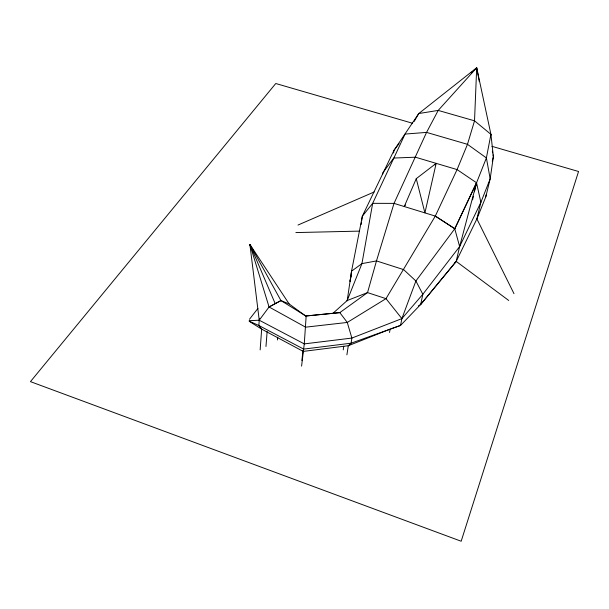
<?xml version="1.0" encoding="UTF-8"?>
<svg xmlns="http://www.w3.org/2000/svg" width="609" height="609" viewBox="0 0 609 609"><rect width="100%" height="100%" fill="white"/><g stroke="black" fill="none" stroke-linecap="round" stroke-linejoin="round"><path stroke-width="0.91" d="M260.15 349.878L261.664 329.126L258.863 325.503L249.119 321.11M265.973 346.491L267.145 331.486M277.476 339.989L277.727 337.188M301.874 360.52L303.008 350.396M301.584 366.131L304.272 343.895L306.152 316.178L280.947 300.58L249.896 244.43L259.236 320.205L258.863 325.503L303.685 349.109L351.081 343.194L400.555 325.427L420.705 304.439L456.202 261.406L476.893 218.913L485.792 196.836L490.169 178.848L493.381 156.688L490.93 134.345L476.695 67.759L418.764 113.54L394.015 150.286L362.347 216.157L351.545 271.165L347.153 300.884M485.792 196.836L486.051 194.971M361.107 224.561L361.381 222.696M361.655 220.823L362.347 216.157L372.67 203.337L405.061 134.071L426.559 132.397L467.476 144.325L486.393 157.921L490.169 178.848L480.882 202.333L459.635 246.546L422.836 294.276L401.887 318.614L351.873 338.071L304.272 343.895L259.236 320.205L249.218 320.699M343.217 349.886L343.758 346.232M346.894 354.864L348.287 345.729L351.081 343.194L351.873 338.071L347.282 322.443L339.814 312.623L305.665 316.018L289.138 303.937L280.947 300.58L269.064 306.974L259.236 320.205L259.685 318.416M382.574 174.555L382.863 172.705L393.711 158.051L415.429 157.198L457.077 169.576L476.55 182.791L486.393 157.921L490.93 134.345L474.525 120.818L438.206 110.412L418.764 113.54L414.15 121.457M393.574 152.988L394.015 150.286L399.108 143.61M389.524 332.461L390.148 329.134L348.287 345.729L303.236 351.401L261.664 329.126L249.88 321.735M476.482 182.769L454.801 228.725L415.894 280.993L401.887 318.614L400.555 325.427L391.016 328.822M351.18 275.801L350.053 281.388L351.545 271.165L361.936 263.628L376.476 260.911L403.622 269.604L415.894 280.993L422.836 294.276L420.705 304.439L418.353 305.954M513.996 293.675L476.893 218.913L480.882 202.333L476.542 182.791L454.801 228.74L435.298 216.088L394.023 203.383L372.67 203.337L361.936 263.628L347.176 300.541L333.108 313.178M436.166 163.364L424.915 212.891L416.259 178.658L436.166 163.364L435.047 164.879M476.55 182.814L459.635 246.546L456.194 261.406L420.705 304.439M472.569 199.821L473.406 196.243M474.449 191.766L476.337 183.712M490.496 136.188L490.93 134.345M492.293 161.179L493.381 156.688L493.031 154.831M416.259 178.658L404.277 206.542L405.396 205.027M289.138 303.937L249.896 244.43L269.064 306.974L305.611 327.17L347.282 322.443L385.999 298.646L435.298 216.088L457.077 169.576L467.476 144.325L474.525 120.818L476.695 67.759L473.931 70.347M249.439 319.299L257.919 308.436M454.299 263.392L456.202 261.406L508.728 300.473M471.16 72.928L472.546 71.634M269.064 306.974L280.947 300.58M297.984 225.056L374.162 191.98M347.176 300.541L367.531 292.602L385.999 298.646L401.887 318.614M295.867 232.577L359.196 231.123M412.567 123.262L275.763 83.509L30.45 381.63L461.173 541.241L578.55 171.494L491.912 146.32M454.74 228.702L459.635 246.546M305.665 316.018L339.814 312.623L367.531 292.602L376.476 260.911L394.023 203.383L426.559 132.397L438.206 110.412L476.695 67.759L479.306 81.652M435.298 216.088L454.801 228.725M275.101 303.396L249.896 244.43L250.596 247.185M492.338 151.131L492.681 152.981"/></g></svg>
